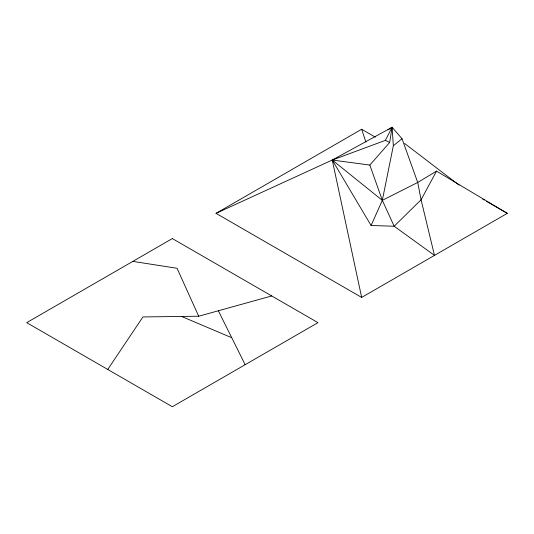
<?xml version="1.0" encoding="UTF-8"?>
<svg xmlns="http://www.w3.org/2000/svg" width="534" height="534" viewBox="0 0 534 534"><rect width="100%" height="100%" fill="white"/><g stroke="black" fill="none" stroke-linecap="round" stroke-linejoin="round"><path stroke-width="0.8" d="M361.665 297.431L332.248 160.04L369.835 165.059L389.66 142.478L392.11 127.266L332.248 160.04L216.03 213.346L361.665 297.431L507.3 213.346L436.532 171.127L417.721 182.454L382.317 200.343L371.09 225.502L394.165 226.229L434.482 255.386L421.079 199.783L417.721 182.454L402.009 138.7L392.11 127.266L387.938 129.909M371.09 225.502L332.248 160.04L385.388 140.362L392.11 127.266L393.338 145.755L382.317 200.343L394.165 226.229L421.079 199.783L436.532 171.127M107.748 369.448L142.925 316.942L198.688 316.228L271.719 295.949M393.338 145.755L402.009 138.7M216.03 213.346L361.665 129.261L375.349 137.165M132.819 261.386L177.068 268.282L198.688 316.228M181.553 316.448L231.749 337.728M385.388 140.362L389.66 142.478M482.776 199.189L484.218 200.023M486.381 201.271L507.3 213.346M404.632 143.479L459.08 185.138M332.248 160.04L382.317 200.343L369.835 165.059M218.346 310.768L245.153 364.695M361.665 129.261L365.897 142.051M172.335 238.571L26.7 322.656L172.335 406.734L317.97 322.656L172.335 238.571"/></g></svg>
